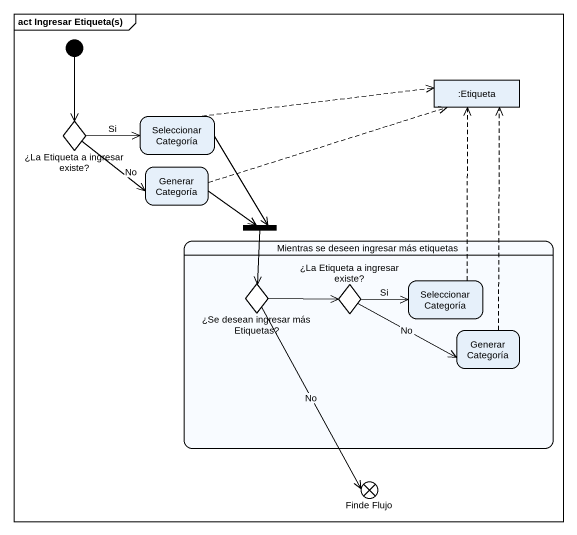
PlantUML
@startuml
mainframe act Ingresar Etiqueta(s)
hide empty description
state ":Etiqueta" as Etiqueta <<object>>
state "¿La Etiqueta a ingresar existe?" as La_Etiqueta_a_ingresar <<choice>>
state "Seleccionar Categoría" as Seleccionar_Categoría
state "Generar Categoría" as Generar_Categoría
state "Mientras se deseen ingresar más etiquetas" as Mientras_se_deseen_ingresar {
  state "¿Se desean ingresar más Etiquetas?" as Se_desean_ingresar_más <<choice>>
  state "¿La Etiqueta a ingresar existe?" as La_Etiqueta_a_ingresar_2 <<choice>>
  state "Seleccionar Categoría" as Seleccionar_Categoría_2
  state "Generar Categoría" as Generar_Categoría_2
}
state fork1 <<join>>
state "Finde Flujo" as Finde_Flujo <<end>>
[*] --> La_Etiqueta_a_ingresar
La_Etiqueta_a_ingresar -right-> Seleccionar_Categoría : Si
La_Etiqueta_a_ingresar -right-> Generar_Categoría : No
Seleccionar_Categoría -right[dashed]-> Etiqueta
Seleccionar_Categoría --> fork1
Generar_Categoría -right[dashed]-> Etiqueta
Generar_Categoría -right-> fork1
fork1 --> Se_desean_ingresar_más
Se_desean_ingresar_más -right-> La_Etiqueta_a_ingresar_2
Se_desean_ingresar_más --> Finde_Flujo : No
La_Etiqueta_a_ingresar_2 -right-> Seleccionar_Categoría_2 : Si
La_Etiqueta_a_ingresar_2 -right-> Generar_Categoría_2 : No
Seleccionar_Categoría_2 -up[dashed]-> Etiqueta
Generar_Categoría_2 -up[dashed]-> Etiqueta
@enduml
